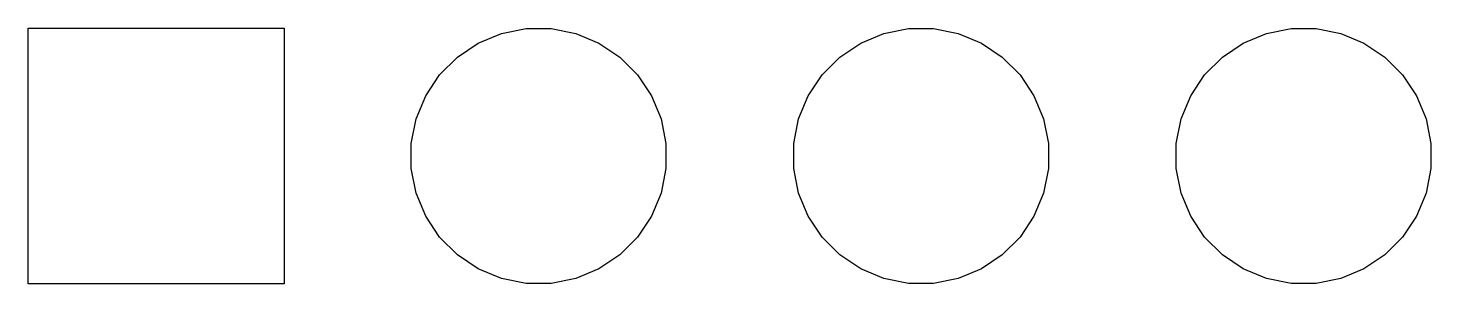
# Model space of a CAD drawing. Extents: x 17.6 to 68.4, y 24.8 to 51.4.
# Drawn here: x 59.12 to 68.44, y 24.8 to 26.5 of the extents above.
import ezdxf

# ---------------------------------------------------------------- set-up
doc = ezdxf.new("R2010")
doc.units = 0
doc.layers.add('BLACK', color=7, linetype='CONTINUOUS')

msp = doc.modelspace()

# ---------------------------------------------------------------- linework, layer by layer
at = {"layer": 'BLACK', "linetype": 'CONTINUOUS'}
for p, q in [((59.120001, 24.8), (59.120001, 26.5)), ((59.120001, 26.5), (60.820001, 26.5)), ((60.820001, 26.5), (60.820001, 24.8)), ((62.109314, 26.399633), (62.263259, 26.463399)), ((62.263259, 26.463399), (62.426686, 26.495907)), ((62.426686, 26.495907), (62.593316, 26.495907)), ((62.593316, 26.495907), (62.756743, 26.463399)), ((62.756743, 26.463399), (62.910688, 26.399633)), ((64.649313, 26.399633), (64.803258, 26.463399)), ((64.803258, 26.463399), (64.966685, 26.495907)), ((64.966685, 26.495907), (65.133315, 26.495907)), ((65.133315, 26.495907), (65.296742, 26.463399)), ((65.296742, 26.463399), (65.450687, 26.399633)), ((67.189314, 26.399633), (67.343259, 26.463399)), ((67.343259, 26.463399), (67.506686, 26.495907)), ((67.506686, 26.495907), (67.673316, 26.495907)), ((67.673316, 26.495907), (67.836743, 26.463399)), ((67.836743, 26.463399), (67.990688, 26.399633)), ((61.970767, 26.307059), (62.109314, 26.399633)), ((62.910688, 26.399633), (63.049235, 26.307059)), ((64.510766, 26.307059), (64.649313, 26.399633)), ((65.450687, 26.399633), (65.589234, 26.307059)), ((67.050767, 26.307059), (67.189314, 26.399633)), ((67.990688, 26.399633), (68.129235, 26.307059)), ((61.852942, 26.189234), (61.970767, 26.307059)), ((63.049235, 26.307059), (63.16706, 26.189234)), ((64.392941, 26.189234), (64.510766, 26.307059)), ((65.589234, 26.307059), (65.707059, 26.189234)), ((66.932942, 26.189234), (67.050767, 26.307059)), ((68.129235, 26.307059), (68.24706, 26.189234)), ((61.760368, 26.050687), (61.852942, 26.189234)), ((63.16706, 26.189234), (63.259634, 26.050687)), ((64.300367, 26.050687), (64.392941, 26.189234)), ((65.707059, 26.189234), (65.799633, 26.050687)), ((66.840368, 26.050687), (66.932942, 26.189234)), ((68.24706, 26.189234), (68.339634, 26.050687)), ((61.696602, 25.896742), (61.760368, 26.050687)), ((63.259634, 26.050687), (63.3234, 25.896742)), ((64.236601, 25.896742), (64.300367, 26.050687)), ((65.799633, 26.050687), (65.863399, 25.896742)), ((66.776602, 25.896742), (66.840368, 26.050687)), ((68.339634, 26.050687), (68.4034, 25.896742)), ((61.664094, 25.733315), (61.696602, 25.896742)), ((63.3234, 25.896742), (63.355908, 25.733315)), ((64.204093, 25.733315), (64.236601, 25.896742)), ((65.863399, 25.896742), (65.895907, 25.733315)), ((66.744094, 25.733315), (66.776602, 25.896742)), ((68.4034, 25.896742), (68.435908, 25.733315)), ((61.664094, 25.566685), (61.664094, 25.733315)), ((63.355908, 25.733315), (63.355908, 25.566685)), ((64.204093, 25.566685), (64.204093, 25.733315)), ((65.895907, 25.733315), (65.895907, 25.566685)), ((66.744094, 25.566685), (66.744094, 25.733315)), ((68.435908, 25.733315), (68.435908, 25.566685)), ((61.696602, 25.403258), (61.664094, 25.566685)), ((63.355908, 25.566685), (63.3234, 25.403258)), ((64.236601, 25.403258), (64.204093, 25.566685)), ((65.895907, 25.566685), (65.863399, 25.403258)), ((66.776602, 25.403258), (66.744094, 25.566685)), ((68.435908, 25.566685), (68.4034, 25.403258)), ((61.760368, 25.249313), (61.696602, 25.403258)), ((63.3234, 25.403258), (63.259634, 25.249313)), ((64.300367, 25.249313), (64.236601, 25.403258)), ((65.863399, 25.403258), (65.799633, 25.249313)), ((66.840368, 25.249313), (66.776602, 25.403258)), ((68.4034, 25.403258), (68.339634, 25.249313)), ((61.852942, 25.110766), (61.760368, 25.249313)), ((63.259634, 25.249313), (63.16706, 25.110766)), ((64.392941, 25.110766), (64.300367, 25.249313)), ((65.799633, 25.249313), (65.707059, 25.110766)), ((66.932942, 25.110766), (66.840368, 25.249313)), ((68.339634, 25.249313), (68.24706, 25.110766)), ((61.970767, 24.992941), (61.852942, 25.110766)), ((63.16706, 25.110766), (63.049235, 24.992941)), ((64.510766, 24.992941), (64.392941, 25.110766)), ((65.707059, 25.110766), (65.589234, 24.992941)), ((67.050767, 24.992941), (66.932942, 25.110766)), ((68.24706, 25.110766), (68.129235, 24.992941)), ((62.109314, 24.900367), (61.970767, 24.992941)), ((63.049235, 24.992941), (62.910688, 24.900367)), ((64.649313, 24.900367), (64.510766, 24.992941)), ((65.589234, 24.992941), (65.450687, 24.900367)), ((67.189314, 24.900367), (67.050767, 24.992941)), ((68.129235, 24.992941), (67.990688, 24.900367)), ((62.263259, 24.836601), (62.109314, 24.900367)), ((62.910688, 24.900367), (62.756743, 24.836601)), ((64.803258, 24.836601), (64.649313, 24.900367)), ((65.450687, 24.900367), (65.296742, 24.836601)), ((67.343259, 24.836601), (67.189314, 24.900367)), ((67.990688, 24.900367), (67.836743, 24.836601)), ((60.820001, 24.8), (59.120001, 24.8)), ((62.426686, 24.804093), (62.263259, 24.836601)), ((62.593316, 24.804093), (62.426686, 24.804093)), ((62.756743, 24.836601), (62.593316, 24.804093)), ((64.966685, 24.804093), (64.803258, 24.836601)), ((65.133315, 24.804093), (64.966685, 24.804093)), ((65.296742, 24.836601), (65.133315, 24.804093)), ((67.506686, 24.804093), (67.343259, 24.836601)), ((67.673316, 24.804093), (67.506686, 24.804093)), ((67.836743, 24.836601), (67.673316, 24.804093))]:
    msp.add_line(p, q, dxfattribs=at)

doc.saveas('drawing.dxf')
